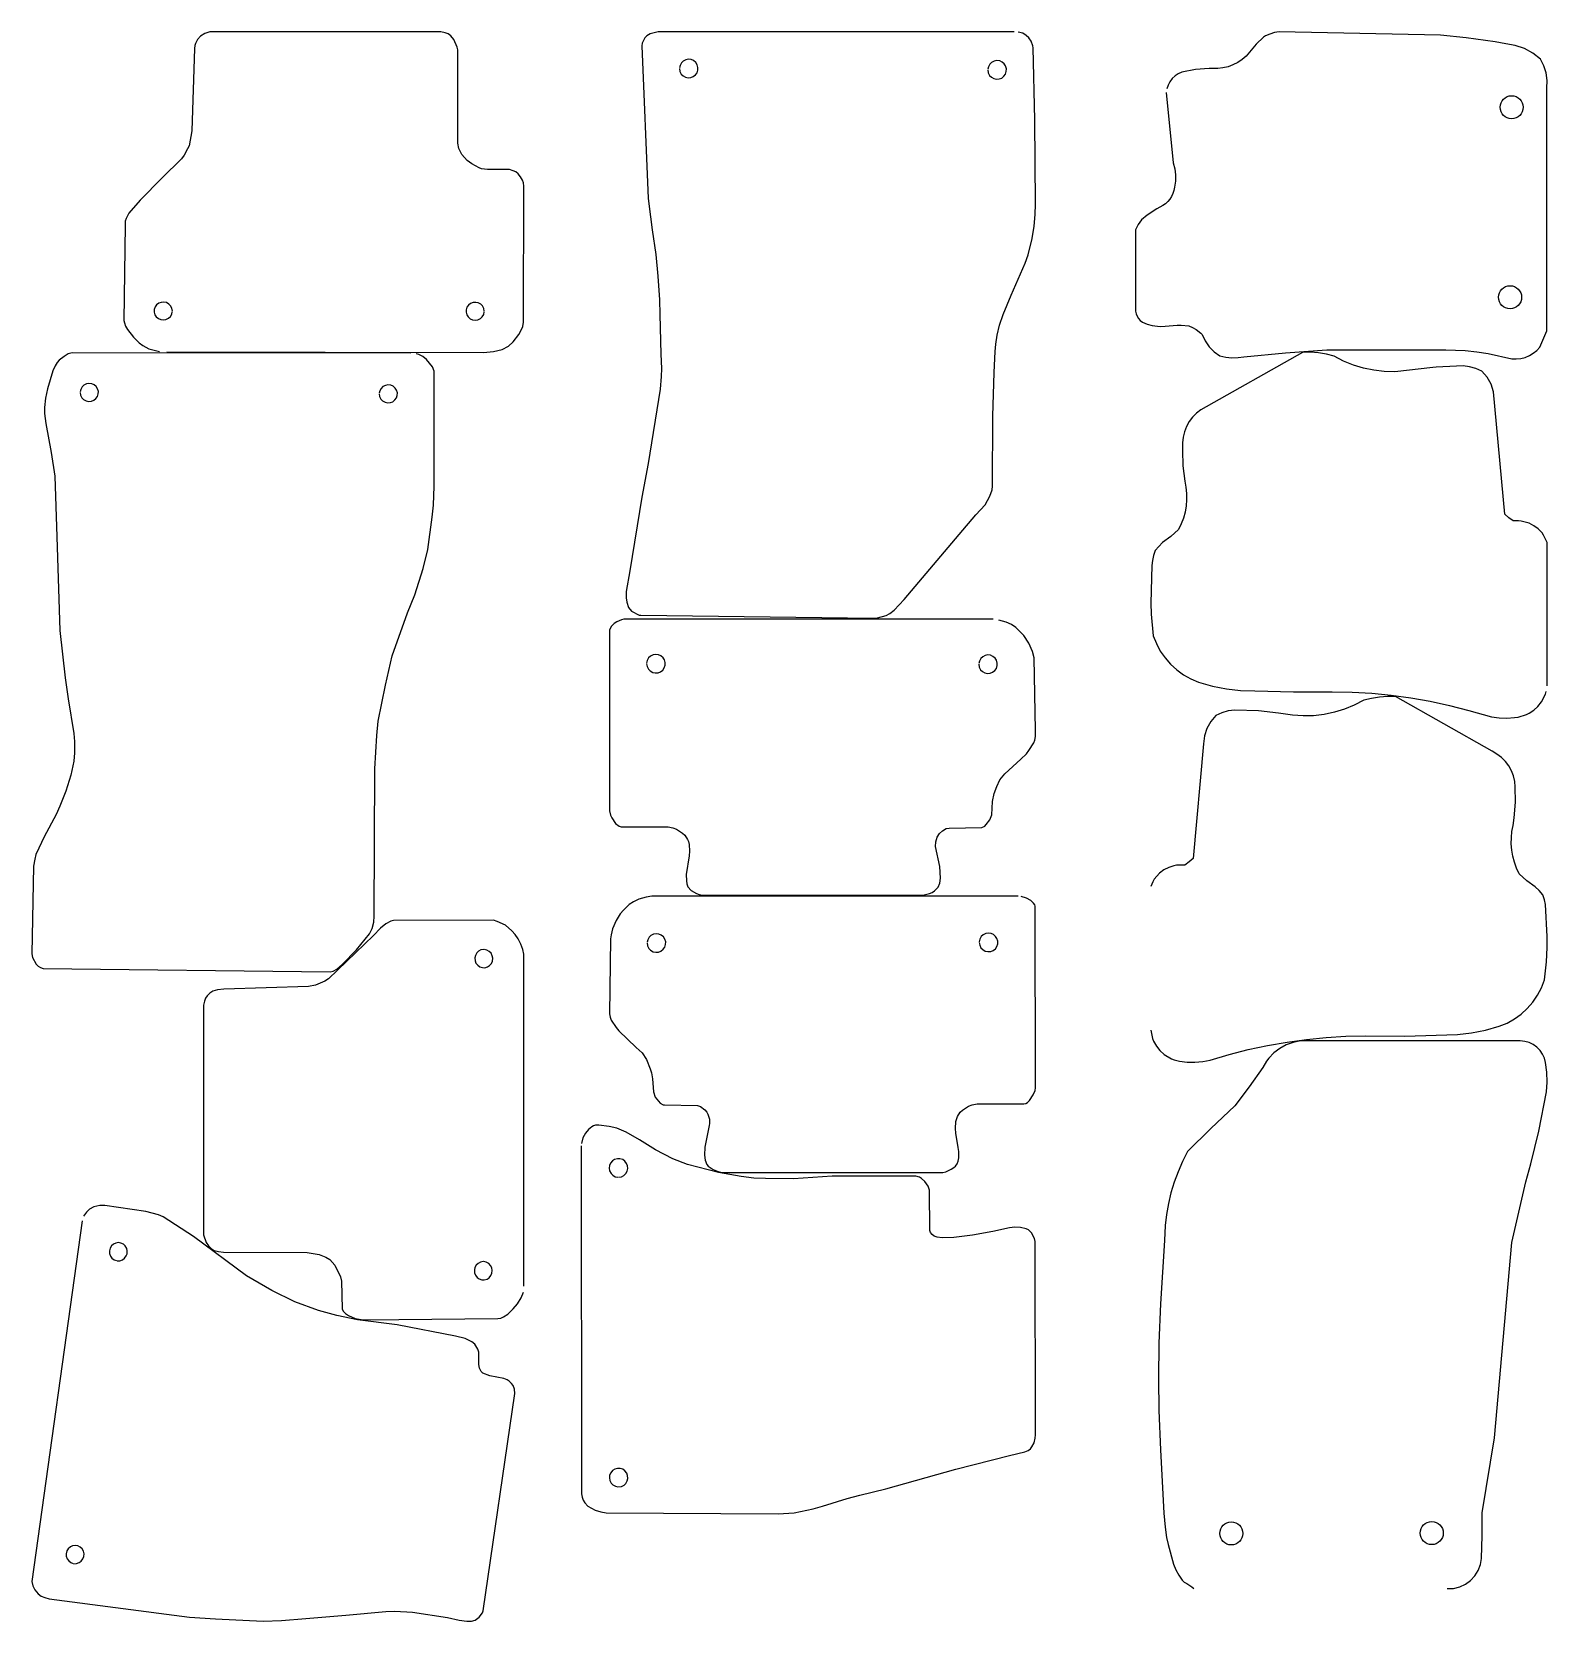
# Model space of a CAD drawing. Header units: metres. Extents: x 1880 to 3785, y 1 to 1999.
import ezdxf

# ---------------------------------------------------------------- set-up
doc = ezdxf.new("R2010")
doc.units = ezdxf.units.M

msp = doc.modelspace()

# ---------------------------------------------------------------- linework, layer by layer
for points in [[(2050.1, 1596.5), (2448, 1595.8), (2460.7, 1597.3), (2471.5, 1599.8), (2479.5, 1603.7), (2485.5, 1609.2), (2492.5, 1618.4), (2495.5, 1623.9), (2497.5, 1628.6), (2498.6, 1633.8), (2499, 1805), (2498.3, 1809.3), (2497.2, 1812.6), (2494.8, 1816.8), (2491.7, 1820.4), (2488.9, 1822.8), (2485.6, 1824.4), (2480.7, 1825.7), (2453.2, 1825.8), (2445.7, 1826.9), (2442.6, 1827.9), (2433.3, 1833.2), (2427.6, 1837.4), (2420.9, 1844.8), (2417.2, 1852.2), (2415.8, 1859.2), (2415.9, 1976.3), (2415.1, 1979.6), (2410.7, 1989.5), (2407.1, 1994), (2403.7, 1996.4), (2400.1, 1997.8), (2394.7, 1999), (2104.1, 1999), (2097.8, 1996.9), (2092.5, 1993.4), (2088.9, 1989.5), (2086.3, 1984.2), (2085.5, 1981.8), (2085.1, 1978.1), (2081.6, 1874.3), (2078.1, 1855.8), (2076.3, 1851.7), (2071.9, 1843.7), (2068.5, 1839.5), (2044.2, 1815.6), (2016.5, 1787.2), (2002.3, 1771.1), (1999.2, 1764.1), (1998, 1760.9), (1997.8, 1755.9), (1996.2, 1636.1), (1996.8, 1633.3), (1998.2, 1628.8), (2000.6, 1624.8), (2008.1, 1615.2), (2015.5, 1607.9), (2020, 1604.6), (2027.7, 1600.4), (2041.1, 1597.1)], [(3115.1, 1998.8), (2667.7, 1999), (2657.6, 1996.6), (2653.4, 1994), (2650.8, 1991.3), (2647.5, 1984.5), (2647, 1981.4), (2655.2, 1789.6), (2657.9, 1766.4), (2660, 1750.2), (2664.6, 1718.9), (2667.4, 1691.7), (2669.3, 1662.2), (2669.9, 1643.5), (2671.1, 1593.6), (2671.9, 1575.7), (2671.6, 1565.5), (2670, 1549.8), (2655, 1456.4), (2647.3, 1414.1), (2632, 1321.2), (2627.5, 1295.6), (2627.5, 1287.4), (2628.1, 1282.1), (2630.2, 1275.4), (2634.1, 1270.6), (2643.8, 1265.7), (2645.8, 1265.6), (2938.5, 1261.7), (2943.5, 1262.2), (2954.3, 1265.2), (2958.7, 1267.6), (2964.2, 1271.8), (2976.7, 1285.4), (3046, 1367), (3067.1, 1391.7), (3078.5, 1404.5), (3084.7, 1415.1), (3087.5, 1423.4), (3087.9, 1427.7), (3088.4, 1515.7), (3089.8, 1570.6), (3091.2, 1596.9), (3092, 1606.4), (3093.8, 1617.6), (3096.8, 1630.4), (3101.1, 1643.7), (3111.2, 1667.8), (3129, 1708), (3132.6, 1718.7), (3137.9, 1739.1), (3140.3, 1754.8), (3141.5, 1769.5), (3142, 1782.3), (3140.9, 1888.4), (3139.1, 1979), (3138.7, 1981.5), (3136.3, 1987.4), (3133.6, 1991.2), (3130.1, 1994.5), (3126.1, 1997.1), (3120.3, 1998.4)], [(3306.3, 1922.5), (3315, 1834.3), (3317, 1826.8), (3317.9, 1819), (3317.8, 1811.2), (3316.6, 1803.5), (3315.9, 1799.6), (3314.6, 1795.8), (3312.8, 1792.1), (3310.7, 1788.7), (3308.1, 1785.7), (3305.1, 1782.9), (3301.8, 1780.6), (3294.2, 1776.3), (3282.4, 1768.5), (3275.1, 1762.6), (3270.9, 1756.6), (3267.5, 1750.1), (3267.5, 1647.7), (3268.3, 1644.5), (3269.6, 1641.4), (3271.4, 1638.6), (3273.6, 1636.2), (3276.2, 1634.1), (3282.2, 1631.4), (3288.6, 1629.7), (3298.4, 1628.6), (3305, 1628.9), (3319.9, 1630), (3324.8, 1630), (3334.8, 1629.3), (3339.4, 1627.3), (3343.7, 1624.9), (3349.6, 1620.3), (3351.4, 1618.6), (3355.1, 1610.4), (3360.2, 1603.1), (3366.4, 1596.7), (3373.7, 1591.5), (3381.2, 1589.9), (3388.8, 1589.2), (3396.4, 1589.4), (3403.9, 1590.5), (3456, 1595.4), (3508.1, 1599.3), (3657.6, 1599.3), (3682.1, 1598.3), (3696.6, 1596.8), (3711, 1594.4), (3740.5, 1587.9), (3746.2, 1587.7), (3751.8, 1588.3), (3757.3, 1589.7), (3762.6, 1591.9), (3767.5, 1594.8), (3771.9, 1598.4), (3775.7, 1602.5), (3784.4, 1623.1), (3784.4, 1928.3), (3785, 1937.8), (3783.8, 1947.2), (3780.9, 1956.2), (3776.4, 1964.6), (3766.9, 1972), (3756.3, 1977.8), (3744.9, 1981.8), (3733, 1984), (3719.4, 1986.3), (3683, 1991.5), (3650.9, 1994.6), (3448.1, 1999), (3442.2, 1998), (3436.5, 1996.2), (3430.9, 1993.8), (3428.3, 1992.4), (3419.2, 1983.3), (3406.5, 1968.4), (3401.5, 1964.1), (3396, 1960.4), (3390.1, 1957.3), (3383.9, 1955), (3377.5, 1953.5), (3370.9, 1952.7), (3360.1, 1952.7), (3343.1, 1951.5), (3325.8, 1948.2), (3321.4, 1946.2), (3317.3, 1943.6), (3313.7, 1940.2), (3310.7, 1936.3), (3308.5, 1932), (3307, 1927.4)], [(2694.5, 1952.7), (2695, 1949.1), (2696.7, 1945.9), (2698.9, 1943.6), (2702.1, 1941.8), (2705.2, 1941.1), (2708.9, 1941.4), (2711.8, 1942.6), (2714.7, 1944.8), (2716.5, 1947.4), (2717.7, 1950.9), (2717.7, 1954.1), (2716.7, 1957.6), (2715, 1960.3), (2712.2, 1962.7), (2709.3, 1964), (2705.7, 1964.4), (2702.5, 1963.9), (2699.3, 1962.2), (2697, 1960), (2695.2, 1956.8), (2694.5, 1953.7)], [(3082, 1951.1), (3082.6, 1947.5), (3084.2, 1944.2), (3086.5, 1941.9), (3089.7, 1940.1), (3092.8, 1939.4), (3096.4, 1939.7), (3099.4, 1940.9), (3102.3, 1943.1), (3104.1, 1945.8), (3105.2, 1949.2), (3105.3, 1952.4), (3104.3, 1956), (3102.6, 1958.7), (3099.8, 1961), (3096.9, 1962.3), (3093.2, 1962.7), (3090.1, 1962.2), (3086.8, 1960.5), (3084.5, 1958.3), (3082.7, 1955.1), (3082.1, 1952)], [(2057.1, 1648), (2056.5, 1651.4), (2054.9, 1654.6), (2052.7, 1656.8), (2049.6, 1658.5), (2046.5, 1659.2), (2043, 1658.9), (2040, 1657.8), (2037.2, 1655.6), (2035.4, 1653.1), (2034.3, 1649.8), (2034.2, 1646.7), (2035.2, 1643.3), (2036.9, 1640.7), (2039.6, 1638.4), (2042.5, 1637.2), (2046, 1636.8), (2049.1, 1637.3), (2052.3, 1638.9), (2054.6, 1641), (2056.4, 1644.1), (2057, 1647.1)], [(2449.1, 1647.7), (2448.5, 1651.2), (2446.9, 1654.3), (2444.7, 1656.5), (2441.6, 1658.3), (2438.5, 1658.9), (2435, 1658.7), (2432, 1657.5), (2429.2, 1655.4), (2427.4, 1652.9), (2426.3, 1649.5), (2426.2, 1646.4), (2427.2, 1643), (2428.9, 1640.5), (2431.6, 1638.2), (2434.5, 1636.9), (2438, 1636.5), (2441.1, 1637), (2444.3, 1638.6), (2446.6, 1640.8), (2448.4, 1643.8), (2449, 1646.8)], [(2356.8, 1595), (1931.2, 1595.6), (1926, 1594), (1921, 1590.9), (1914.7, 1586.2), (1912.3, 1583.4), (1909.7, 1579), (1907, 1572.9), (1900.4, 1550.1), (1897.8, 1538.3), (1896.4, 1526.6), (1896.4, 1519.2), (1898.1, 1506.7), (1904.8, 1470), (1909.3, 1440.2), (1912, 1364), (1915.5, 1246.5), (1922.3, 1186.8), (1926, 1160.4), (1933.2, 1116.7), (1934.2, 1106.8), (1934.2, 1092.6), (1933.1, 1082.3), (1929.5, 1064.7), (1923.1, 1044.4), (1915.7, 1025.5), (1910.9, 1015.1), (1895.8, 986.9), (1889.1, 972.7), (1885.7, 964.6), (1884.1, 958.8), (1882.4, 950.3), (1880.5, 840), (1881.4, 835.2), (1886.1, 826.8), (1888.6, 824.5), (1891.4, 822.7), (1894.9, 821.5), (2255.6, 817.3), (2259.2, 818.3), (2263.7, 820.8), (2270.6, 826.6), (2288.4, 844.9), (2305, 865.2), (2308.2, 871.7), (2310.3, 879.6), (2310.9, 887.2), (2311.5, 1072.7), (2314.1, 1114.2), (2315.7, 1132.4), (2324.9, 1177.6), (2333.2, 1214.5), (2352.8, 1268.7), (2361.7, 1291.4), (2372.5, 1324.5), (2378.1, 1348), (2383.7, 1388.9), (2385.3, 1404.1), (2386.1, 1427.7), (2386, 1572.4), (2384.1, 1578), (2376.5, 1587.1), (2372, 1590.9), (2366.8, 1593.4), (2363.5, 1594.2)], [(3785, 1176.7), (3785, 1357), (3780.5, 1366.2), (3778.5, 1369), (3773.8, 1374), (3768.3, 1378.1), (3762.3, 1381.3), (3752.4, 1384), (3749, 1384.4), (3742.1, 1384.2), (3736.7, 1388), (3731.8, 1392.5), (3717.4, 1546.6), (3714.4, 1556), (3709.5, 1564.7), (3703, 1572.3), (3695.4, 1575.6), (3687.5, 1577.8), (3679.3, 1578.9), (3671, 1578.8), (3645.4, 1577.6), (3641.2, 1577.2), (3593.6, 1571.6), (3580.3, 1571.9), (3567.1, 1573.5), (3554.1, 1576.2), (3541.4, 1580.1), (3529.1, 1585.1), (3517.3, 1591.2), (3507.5, 1593.7), (3497.6, 1595.3), (3487.5, 1596.1), (3477.4, 1596), (3349.8, 1523.8), (3344.2, 1519.5), (3339.3, 1514.5), (3335.1, 1508.9), (3331.7, 1502.7), (3329.1, 1496.2), (3327.5, 1489.4), (3326.7, 1482.4), (3326.6, 1472.7), (3327.2, 1453.3), (3329.5, 1434.1), (3330.9, 1426.4), (3331.7, 1418.6), (3331.8, 1410.7), (3331.2, 1402.9), (3329.8, 1395.2), (3327.8, 1387.7), (3325.1, 1380.3), (3321.8, 1373.2), (3312.1, 1364.5), (3301.6, 1356.8), (3296.7, 1352), (3292.3, 1346.8), (3290.3, 1340.7), (3288.9, 1334.4), (3288.1, 1328), (3286.7, 1280.6), (3287.3, 1267), (3289.9, 1239.8), (3293.8, 1229.9), (3298.7, 1220.6), (3304.7, 1211.9), (3311.6, 1204), (3319.4, 1196.9), (3328, 1190.7), (3337.2, 1185.6), (3346.9, 1181.5), (3364.2, 1176.6), (3381.8, 1173.2), (3399.6, 1171.1), (3417.6, 1170.5), (3466.2, 1169.3), (3514.9, 1169.4), (3539.7, 1168.9), (3564.5, 1167.5), (3589.1, 1165.1), (3613.7, 1161.7), (3638.1, 1157.4), (3662.4, 1152.2), (3686.4, 1146), (3714.9, 1137.9), (3724.5, 1136.7), (3734.2, 1136.3), (3743.9, 1136.9), (3748.7, 1137.6), (3759, 1140.7), (3762.2, 1142.3), (3768.2, 1146.2), (3773.4, 1151), (3777.9, 1156.7), (3782.7, 1166.3), (3783.7, 1169.7)], [(1941.3, 1545.7), (1941.8, 1542.2), (1943.4, 1539), (1945.6, 1536.8), (1948.7, 1535.1), (1951.8, 1534.4), (1955.4, 1534.7), (1958.3, 1535.8), (1961.1, 1538), (1962.9, 1540.5), (1964, 1543.8), (1964.1, 1546.9), (1963.1, 1550.3), (1961.5, 1552.9), (1958.7, 1555.2), (1955.9, 1556.4), (1952.3, 1556.9), (1949.2, 1556.3), (1946, 1554.7), (1943.7, 1552.6), (1942, 1549.5), (1941.3, 1546.5)], [(2317.1, 1543.8), (2317.6, 1540.4), (2319.2, 1537.2), (2321.4, 1535), (2324.5, 1533.3), (2327.6, 1532.6), (2331.2, 1532.9), (2334.1, 1534), (2336.9, 1536.2), (2338.7, 1538.7), (2339.8, 1542), (2339.9, 1545.1), (2338.9, 1548.5), (2337.3, 1551.1), (2334.5, 1553.4), (2331.7, 1554.6), (2328.1, 1555), (2325, 1554.5), (2321.8, 1552.9), (2319.5, 1550.8), (2317.8, 1547.7), (2317.1, 1544.7)], [(3088.8, 1260.8), (2624.6, 1260.6), (2621.5, 1259.8), (2615.6, 1257.2), (2612.4, 1255.2), (2609, 1252), (2606.8, 1248.1), (2606.6, 1246.6), (2606.5, 1019.7), (2607.7, 1014.3), (2609.3, 1010.9), (2614.2, 1003.8), (2618.6, 1000.4), (2621, 999.7), (2680.1, 999.6), (2686, 998.5), (2690.6, 996.7), (2698.2, 991.8), (2701.1, 989.2), (2704.6, 983.8), (2705.8, 981.1), (2706.7, 977.4), (2707.2, 968.8), (2706.8, 963.1), (2703, 939.8), (2703.1, 931.7), (2703.7, 927.8), (2705.1, 924.3), (2709.2, 919.7), (2715.7, 915.8), (2719.2, 914.4), (2723.2, 913.6), (3000.3, 913.6), (3008.7, 915.8), (3011.9, 917.1), (3014.9, 919), (3019.5, 923.6), (3021.8, 928.9), (3022.3, 935.2), (3021.6, 949.9), (3016.3, 974.9), (3016.5, 980.6), (3018.2, 986.8), (3021.1, 991.1), (3025, 994.6), (3029.8, 997.3), (3033.5, 998.1), (3074.5, 998.6), (3078.3, 1000.5), (3080.1, 1002.4), (3084.3, 1008.2), (3086.9, 1014.8), (3087.9, 1031.3), (3090, 1041.4), (3093.4, 1050.3), (3097.1, 1058.5), (3103.2, 1066), (3123.4, 1084.7), (3130.4, 1091.4), (3133.7, 1095.6), (3139.8, 1105), (3141.2, 1108.6), (3141.9, 1113), (3142, 1120.7), (3140.1, 1212.1), (3138.1, 1219.8), (3133.5, 1230.4), (3127.2, 1240.2), (3117.3, 1250.3), (3111.9, 1253.9), (3104.9, 1256.8), (3095.9, 1259.4)], [(2653.2, 1204.6), (2653.8, 1201), (2655.4, 1197.8), (2657.7, 1195.5), (2660.8, 1193.7), (2664, 1193), (2667.6, 1193.3), (2670.6, 1194.4), (2673.5, 1196.7), (2675.3, 1199.3), (2676.4, 1202.8), (2676.5, 1206), (2675.5, 1209.5), (2673.8, 1212.2), (2671, 1214.6), (2668.1, 1215.9), (2664.4, 1216.3), (2661.3, 1215.7), (2658, 1214.1), (2655.7, 1211.9), (2653.9, 1208.7), (2653.2, 1205.5)], [(3070.7, 1204), (3071.2, 1200.4), (3072.9, 1197.1), (3075.1, 1194.8), (3078.3, 1193), (3081.4, 1192.4), (3085.1, 1192.6), (3088, 1193.8), (3090.9, 1196.1), (3092.7, 1198.7), (3093.9, 1202.2), (3093.9, 1205.4), (3092.9, 1208.9), (3091.2, 1211.6), (3088.4, 1213.9), (3085.5, 1215.2), (3081.9, 1215.7), (3078.7, 1215.1), (3075.5, 1213.4), (3073.2, 1211.2), (3071.4, 1208), (3070.7, 1204.9)], [(3286.7, 744.1), (3289, 733.6), (3290.3, 730.3), (3293.8, 724), (3298.2, 718.4), (3303.5, 713.6), (3312.7, 708.1), (3316, 706.7), (3323, 704.9), (3332.6, 703.9), (3342.3, 703.7), (3352, 704.5), (3361.5, 706.3), (3385.3, 713.4), (3409.3, 719.6), (3433.5, 724.8), (3458, 729.1), (3482.5, 732.4), (3507.2, 734.8), (3532, 736.3), (3556.8, 736.7), (3605.5, 736.6), (3672.1, 738.5), (3689.9, 740.5), (3707.5, 744), (3724.8, 748.9), (3734.5, 752.9), (3743.7, 758.1), (3752.3, 764.3), (3760, 771.4), (3767, 779.3), (3773, 788), (3777.9, 797.3), (3781.8, 807.1), (3784, 829.8), (3785, 848), (3785, 861.6), (3782.8, 901.8), (3781.4, 908), (3779.3, 914.1), (3775, 919.4), (3770, 924.1), (3759.6, 931.9), (3749.9, 940.6), (3746.5, 947.7), (3743.9, 955), (3741.8, 962.6), (3740.5, 970.3), (3739.9, 978.1), (3740, 986), (3740.7, 993.7), (3742.2, 1001.4), (3743.4, 1011.1), (3745, 1030.4), (3744.9, 1049.8), (3744.2, 1056.7), (3742.6, 1063.6), (3740, 1070.1), (3736.6, 1076.2), (3732.4, 1081.8), (3727.5, 1086.8), (3721.9, 1091.1), (3715.8, 1094.6), (3594.3, 1163.3), (3584.2, 1163.4), (3574.1, 1162.7), (3564.1, 1161), (3554.4, 1158.6), (3542.6, 1152.5), (3530.3, 1147.4), (3517.6, 1143.6), (3504.6, 1140.8), (3491.4, 1139.3), (3478.1, 1139), (3464.8, 1139.8), (3447.5, 1142.5), (3422, 1145.3), (3392.4, 1146.3), (3384.2, 1145.2), (3376.2, 1143), (3368.7, 1139.7), (3362.2, 1132.1), (3357.3, 1123.4), (3354.2, 1113.9), (3353.1, 1104), (3339.9, 959.9), (3335, 955.4), (3329.5, 951.6), (3319.3, 951.4), (3315.9, 950.7), (3309.4, 948.6), (3303.3, 945.5), (3297.9, 941.3), (3291.2, 933.6), (3289.4, 930.6), (3286.7, 924.4)], [(3120, 912.6), (2659.6, 912.4), (2652.6, 911), (2643.5, 908.5), (2636.6, 905.5), (2631.2, 901.9), (2624.1, 895), (2620.1, 890.2), (2614.9, 882), (2610.4, 871.5), (2608.4, 863.7), (2607.8, 858.9), (2606.5, 764.6), (2607.2, 760.3), (2608.6, 756.6), (2614.7, 747.2), (2618.1, 743), (2640.1, 722.2), (2647.4, 715.3), (2652.9, 706.9), (2657.7, 695.3), (2659.3, 690.3), (2660.5, 683), (2661.6, 666.4), (2664.1, 659.8), (2670.2, 652.2), (2674, 650.2), (2675.5, 650), (2717, 649.4), (2720.9, 647.9), (2726.4, 643.7), (2728.9, 640.8), (2730.3, 638.4), (2732, 632.2), (2732.2, 626.5), (2731.8, 624.3), (2726.3, 596.9), (2726.1, 586.8), (2726.7, 580.5), (2729, 575.2), (2730.7, 573.1), (2736.6, 568.8), (2743.2, 566.3), (2748.2, 565.2), (3025.3, 565.2), (3029.3, 566), (3035.8, 569.2), (3039.3, 571.4), (3041.3, 573.2), (3043.4, 575.9), (3044.7, 579.4), (3045.4, 583.4), (3045.5, 591.4), (3044.9, 596.5), (3041.7, 614.7), (3041.3, 620.4), (3041.8, 629), (3043.9, 635.4), (3047.4, 640.8), (3050.3, 643.4), (3057.9, 648.3), (3062.5, 650.1), (3068.4, 651.2), (3127.4, 651.3), (3129.8, 652), (3131.7, 653.2), (3134.2, 655.4), (3139.1, 662.5), (3141.5, 668.1), (3142, 671.3), (3141.6, 899.7), (3140.9, 901.4), (3139.4, 903.6), (3136, 906.8), (3130.4, 910.1), (3123.8, 912.2)], [(2499, 422.3), (2499, 839.7), (2497.6, 845.5), (2495, 852.2), (2491.6, 859), (2487.9, 864.3), (2483.7, 869), (2475.6, 875.8), (2465.3, 880.6), (2460.7, 882.2), (2335, 882), (2331.5, 881), (2325.5, 877.8), (2318.5, 872.1), (2309.7, 862.9), (2253.3, 808.5), (2248.6, 805.6), (2237, 800.5), (2228.4, 799), (2121.9, 795.6), (2113.9, 794.5), (2107.9, 793), (2104.2, 790.4), (2100.7, 787.2), (2098.7, 784.2), (2097.4, 780.3), (2096.2, 775.2), (2096.2, 486.5), (2099.4, 477.1), (2102.4, 472.9), (2106.2, 469.2), (2109.7, 467.2), (2115, 465.8), (2121.4, 464.9), (2226.6, 464.7), (2241.5, 461.8), (2249.9, 458.8), (2255, 455.6), (2261.3, 448.7), (2268.5, 434), (2269.7, 428.3), (2270.5, 393.7), (2271.9, 390.8), (2274.9, 388), (2278.5, 385.4), (2287, 381.7), (2294.2, 380.2), (2300.2, 379.7), (2466, 381.4), (2469.8, 381.9), (2473.3, 383.5), (2478.8, 387.1), (2485.4, 393.5), (2490.8, 400), (2495.4, 407.7), (2498.4, 414.7)], [(2653.8, 853.6), (2654.4, 850), (2656, 846.7), (2658.2, 844.4), (2661.4, 842.6), (2664.6, 841.9), (2668.2, 842.2), (2671.2, 843.4), (2674.1, 845.6), (2675.9, 848.3), (2677, 851.7), (2677.1, 854.9), (2676.1, 858.5), (2674.4, 861.2), (2671.6, 863.5), (2668.6, 864.8), (2665, 865.2), (2661.9, 864.7), (2658.6, 863), (2656.3, 860.8), (2654.5, 857.6), (2653.8, 854.5)], [(3071.2, 854.3), (3071.8, 850.7), (3073.4, 847.5), (3075.7, 845.2), (3078.8, 843.4), (3082, 842.7), (3085.6, 843), (3088.6, 844.1), (3091.5, 846.4), (3093.3, 849), (3094.4, 852.5), (3094.5, 855.7), (3093.5, 859.2), (3091.8, 861.9), (3089, 864.3), (3086.1, 865.6), (3082.4, 866), (3079.3, 865.4), (3076, 863.8), (3073.7, 861.6), (3071.9, 858.4), (3071.2, 855.2)], [(2448.5, 845.4), (2445, 844.8), (2441.9, 843.2), (2439.7, 841), (2437.9, 837.9), (2437.3, 834.8), (2437.6, 831.3), (2438.7, 828.3), (2440.9, 825.5), (2443.4, 823.7), (2446.7, 822.6), (2449.8, 822.5), (2453.2, 823.5), (2455.8, 825.2), (2458.1, 827.9), (2459.3, 830.8), (2459.7, 834.4), (2459.2, 837.5), (2457.6, 840.7), (2455.4, 842.9), (2452.4, 844.7), (2449.4, 845.4)], [(3659.4, 42), (3667.4, 42.3), (3675.1, 44.1), (3682.3, 47.4), (3688.8, 52), (3694.2, 57.9), (3698.3, 64.6), (3701.1, 72.1), (3702.3, 79.9), (3703.4, 108.6), (3703.1, 137.2), (3718.6, 231.7), (3740.7, 476.9), (3758, 553.4), (3764.5, 576), (3774.6, 617.2), (3784, 666.3), (3785, 678.6), (3784.7, 691), (3783, 703.2), (3781.6, 708.7), (3779.2, 713.9), (3776, 718.5), (3772, 722.6), (3767.4, 725.9), (3762.3, 728.3), (3756.8, 729.8), (3751.1, 730.4), (3474.9, 730.4), (3465.8, 728.6), (3457, 725.4), (3448.9, 721), (3441.5, 715.3), (3435, 708.6), (3432.2, 704.9), (3427.5, 696.9), (3410.3, 672.7), (3392.6, 649), (3362.4, 620.5), (3333, 591.3), (3326.7, 578.9), (3321, 566.1), (3316.2, 553), (3312.1, 539.6), (3308.9, 526), (3306.5, 512.2), (3304.9, 498.3), (3303.9, 479.4), (3299.1, 400), (3297.1, 350.4), (3296.5, 305.7), (3297, 266), (3298.9, 216.4), (3303.3, 137), (3304.8, 119.3), (3306.7, 106.2), (3308.5, 97.5), (3315.4, 72.5), (3318.3, 65.5), (3322, 59), (3326.3, 52.8), (3328.8, 49.9), (3332.1, 48.4), (3338.2, 44.4), (3341, 42)], [(2570.9, 598.6), (2571.2, 161.1), (2572.1, 156.8), (2573.6, 153), (2575.5, 149.6), (2579.4, 145.6), (2588.6, 140.4), (2595.6, 138.3), (2602.3, 137.3), (2818.3, 135.8), (2838.8, 137.1), (2862.5, 142.1), (2874.3, 145.5), (2905.3, 155.1), (2921.1, 159.3), (2953.8, 167.6), (3041.6, 192.2), (3109.4, 209.2), (3128.3, 213.8), (3132.6, 215.7), (3135.5, 217.6), (3137.4, 220), (3140.2, 225.3), (3141.6, 231.2), (3142, 235.4), (3141.5, 478.5), (3140.5, 482.1), (3136.7, 489.4), (3133, 492.9), (3130.3, 494.3), (3122.9, 495.8), (3115.9, 496.3), (3109.2, 495.4), (3088.1, 490.8), (3062.6, 486.1), (3039.2, 483.5), (3024.6, 482.9), (3018.5, 483.7), (3014.6, 485.2), (3012, 487), (3010, 489.6), (3009.2, 492), (3008.5, 542.9), (3006.8, 547.9), (3002.7, 553.6), (2998.5, 557.6), (2996.2, 559.1), (2991.7, 560.5), (2886.2, 560.4), (2837.9, 557.3), (2802.7, 557.6), (2788, 558), (2771.9, 560), (2743.6, 565), (2704.6, 575.3), (2686, 582.3), (2664.5, 593.4), (2644.2, 606.2), (2627.4, 615.9), (2615.9, 620.6), (2606.2, 623), (2593, 624.6), (2589.1, 624.6), (2586.5, 623.9), (2584.1, 622.4), (2580, 619), (2576.5, 614.3), (2573.2, 608.5), (2571.3, 601.5)], [(2617.9, 559.1), (2621.5, 559.7), (2624.7, 561.4), (2627, 563.6), (2628.8, 566.8), (2629.5, 569.9), (2629.2, 573.5), (2628, 576.5), (2625.8, 579.4), (2623.2, 581.2), (2619.7, 582.3), (2616.5, 582.4), (2613, 581.4), (2610.3, 579.7), (2607.9, 576.9), (2606.6, 574), (2606.2, 570.3), (2606.7, 567.2), (2608.4, 563.9), (2610.6, 561.6), (2613.8, 559.8), (2616.9, 559.2)], [(1943.9, 504.2), (1880.5, 51), (1881.6, 45.3), (1884.1, 40.3), (1888.3, 35.4), (1892.4, 32.6), (1896.8, 30.7), (1902.2, 29.2), (2078.6, 6.2), (2111.5, 3.9), (2171.1, 1), (2194.2, 2), (2225, 4.6), (2275.2, 8.7), (2325.6, 13.2), (2335.8, 13.7), (2351.6, 12.9), (2358.8, 12.2), (2403.1, 5.8), (2417.4, 2.5), (2427.2, 1), (2433.2, 1), (2437.8, 2.4), (2442.9, 6), (2446.7, 11.4), (2447.7, 13.9), (2487.4, 287.4), (2487.1, 292.8), (2485.4, 297.1), (2483.3, 300), (2480.5, 302.7), (2477.8, 304.5), (2473.5, 306), (2456.2, 309.4), (2447.4, 312.7), (2445.4, 314.7), (2443.1, 319), (2442.3, 323.5), (2442.4, 335.1), (2442.2, 339.4), (2441.2, 342.9), (2437.4, 349.2), (2433.6, 352), (2425, 356.2), (2413, 359.3), (2339.5, 373.4), (2289.7, 379.7), (2264, 385.4), (2240.6, 391.4), (2210.9, 402.4), (2182, 416.7), (2150.3, 435.2), (2083.8, 484.4), (2045.4, 509.3), (2039.9, 511.7), (2023.6, 516), (1972.2, 523.6), (1965.8, 523.7), (1958.6, 521.7), (1952.9, 518.8), (1949.1, 515.2), (1945.6, 510.1)], [(1987.6, 454.1), (1991.2, 454.2), (1994.5, 455.3), (1997, 457.2), (1999.1, 460.1), (2000.2, 463), (2000.4, 466.6), (1999.7, 469.6), (1998, 472.7), (1995.7, 474.9), (1992.5, 476.4), (1989.5, 476.9), (1986, 476.4), (1983.2, 475.1), (1980.6, 472.7), (1979, 470), (1978.1, 466.6), (1978.2, 463.4), (1979.3, 460), (1981.1, 457.5), (1983.9, 455.3), (1986.8, 454.3)], [(2447.9, 453), (2444.4, 452.5), (2441.3, 450.8), (2439, 448.6), (2437.3, 445.5), (2436.7, 442.5), (2436.9, 438.9), (2438.1, 436), (2440.2, 433.1), (2442.7, 431.3), (2446.1, 430.2), (2449.2, 430.2), (2452.6, 431.1), (2455.1, 432.8), (2457.4, 435.6), (2458.7, 438.4), (2459.1, 442), (2458.5, 445.1), (2456.9, 448.3), (2454.8, 450.5), (2451.7, 452.3), (2448.7, 453)], [(2617.9, 169.9), (2621.6, 170.4), (2624.8, 172.1), (2627.1, 174.3), (2628.9, 177.5), (2629.6, 180.6), (2629.3, 184.3), (2628.1, 187.3), (2625.9, 190.1), (2623.2, 192), (2619.8, 193.1), (2616.6, 193.1), (2613.1, 192.2), (2610.4, 190.4), (2608, 187.6), (2606.7, 184.7), (2606.3, 181.1), (2606.8, 177.9), (2608.5, 174.7), (2610.7, 172.4), (2613.9, 170.6), (2617, 169.9)], [(1933.3, 73.3), (1936.8, 73.4), (1940.2, 74.6), (1942.7, 76.4), (1944.8, 79.3), (1945.9, 82.2), (1946.1, 85.8), (1945.4, 88.9), (1943.6, 92), (1941.4, 94.1), (1938.2, 95.7), (1935.2, 96.2), (1931.7, 95.7), (1928.9, 94.3), (1926.3, 92), (1924.6, 89.3), (1923.7, 85.8), (1923.8, 82.7), (1925, 79.3), (1926.8, 76.7), (1929.6, 74.6), (1932.5, 73.5)]]:
    msp.add_lwpolyline(points)
for centre in [(3740.3, 1904.1), (3738.3, 1665.3), (3388, 111.4), (3639.9, 111.8)]:
    msp.add_circle(centre, 14.5)

doc.saveas('drawing.dxf')
